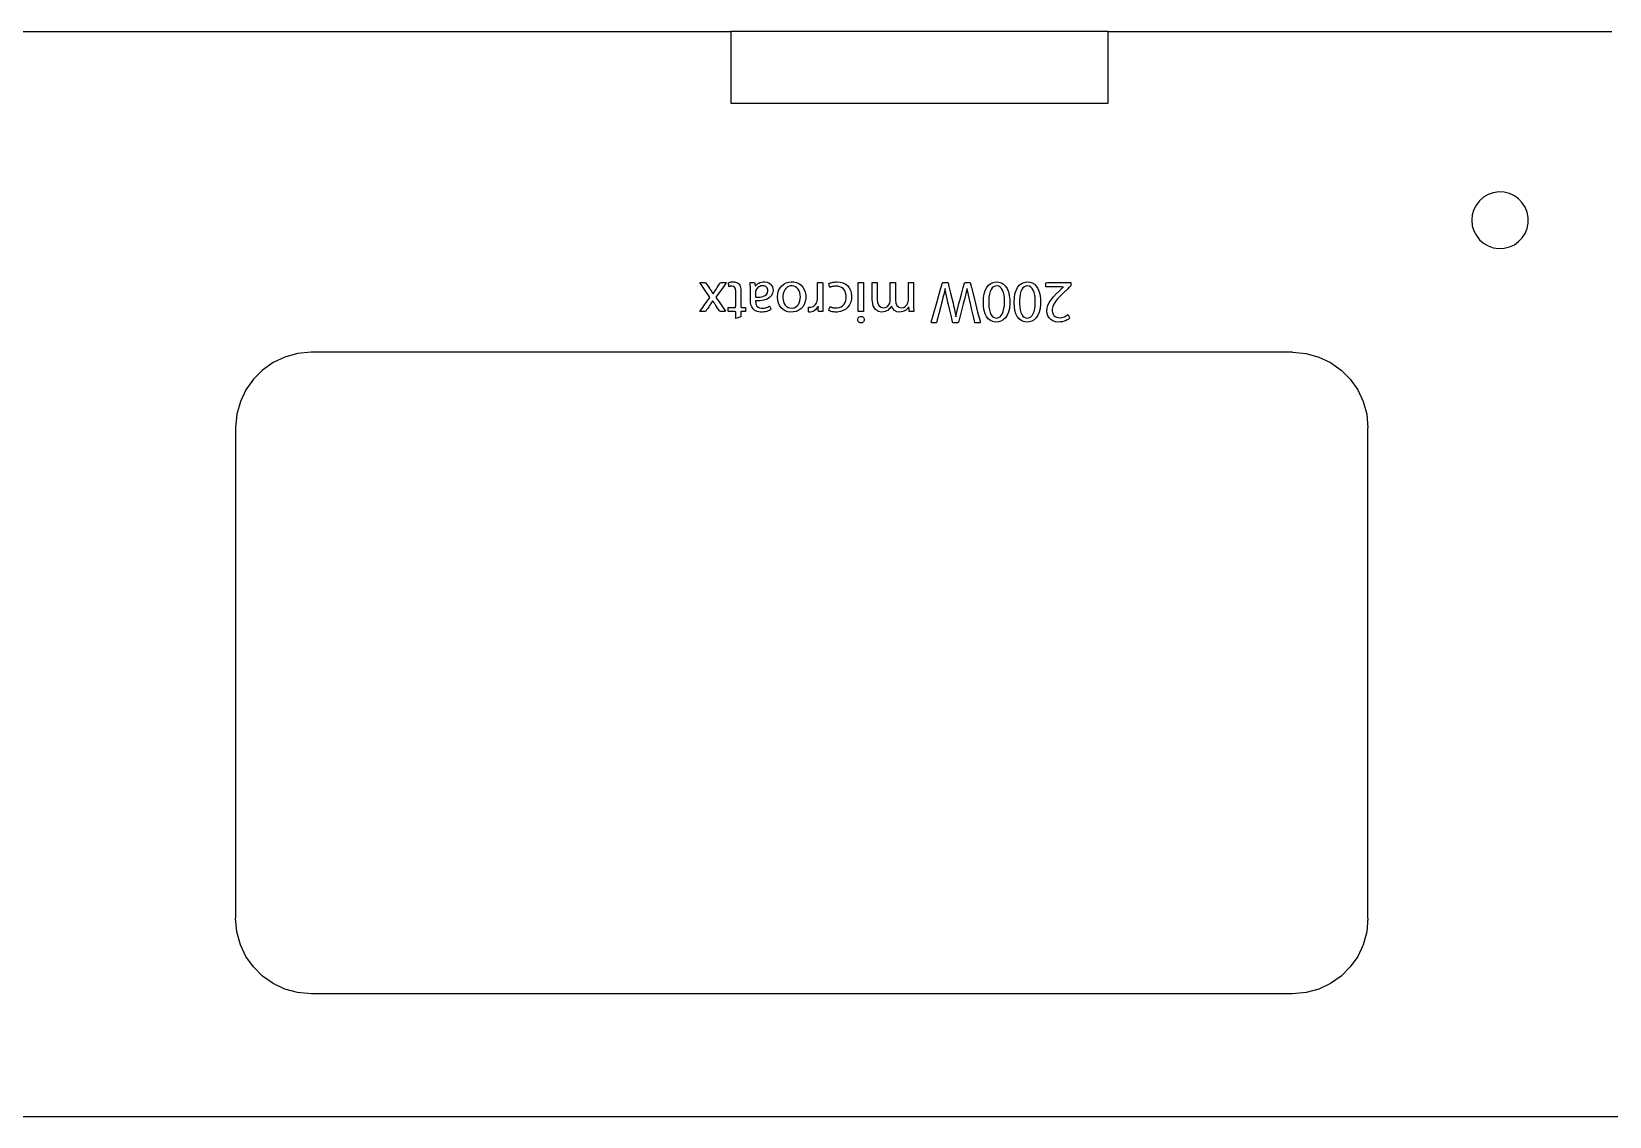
# Model space of a CAD drawing. Header units: metres. Extents: x 0 to 728, y 1000 to 1425.
# Drawn here: x 86.2 to 169.8, y 1247 to 1304.5 of the extents above; entities that cross this region are included whole.
import ezdxf

# ---------------------------------------------------------------- set-up
doc = ezdxf.new("R2010")
doc.units = ezdxf.units.M

msp = doc.modelspace()

# ---------------------------------------------------------------- linework, layer by layer
at = {"layer": 'COMPONENT1'}
for p, q in [((76.271, 1304.5), (123.222, 1304.5)), ((123.222, 1304.5), (123.222, 1300.7)), ((143.222, 1304.5), (123.222, 1304.5)), ((143.222, 1300.7), (143.222, 1304.5)), ((143.222, 1304.5), (169.9, 1304.5)), ((123.222, 1300.7), (143.222, 1300.7)), ((163.619, 1295.955), (163.351, 1295.86)), ((163.908, 1295.998), (163.619, 1295.955)), ((164.205, 1295.983), (163.908, 1295.998)), ((164.484, 1295.914), (164.205, 1295.983)), ((162.725, 1295.316), (162.594, 1295.067)), ((162.898, 1295.535), (162.725, 1295.316)), ((163.109, 1295.718), (162.898, 1295.535)), ((163.351, 1295.86), (163.109, 1295.718)), ((164.74, 1295.795), (164.484, 1295.914)), ((164.967, 1295.632), (164.74, 1295.795)), ((165.16, 1295.43), (164.967, 1295.632)), ((165.313, 1295.195), (165.16, 1295.43)), ((165.42, 1294.933), (165.313, 1295.195)), ((162.512, 1294.793), (162.483, 1294.5)), ((162.483, 1294.5), (162.512, 1294.206)), ((162.594, 1295.067), (162.512, 1294.793)), ((165.476, 1294.648), (165.42, 1294.933)), ((165.42, 1294.066), (165.476, 1294.351)), ((165.476, 1294.351), (165.476, 1294.648)), ((162.512, 1294.206), (162.594, 1293.932)), ((162.594, 1293.932), (162.725, 1293.683)), ((162.725, 1293.683), (162.898, 1293.464)), ((162.898, 1293.464), (163.109, 1293.281)), ((164.967, 1293.367), (165.16, 1293.569)), ((165.16, 1293.569), (165.313, 1293.804)), ((165.313, 1293.804), (165.42, 1294.066)), ((163.109, 1293.281), (163.351, 1293.139)), ((163.351, 1293.139), (163.619, 1293.044)), ((163.619, 1293.044), (163.908, 1293.001)), ((163.908, 1293.001), (164.205, 1293.016)), ((164.205, 1293.016), (164.484, 1293.085)), ((164.484, 1293.085), (164.74, 1293.204)), ((164.74, 1293.204), (164.967, 1293.367)), ((98.964, 1286.953), (98.406, 1286.559)), ((99.587, 1287.249), (98.964, 1286.953)), ((100.264, 1287.435), (99.587, 1287.249)), ((100.983, 1287.5), (100.264, 1287.435)), ((152.983, 1287.5), (100.983, 1287.5)), ((152.983, 1287.5), (153.702, 1287.435)), ((153.702, 1287.435), (154.379, 1287.249)), ((154.379, 1287.249), (155.002, 1286.953)), ((155.002, 1286.953), (155.56, 1286.559)), ((97.924, 1286.077), (97.529, 1285.518)), ((98.406, 1286.559), (97.924, 1286.077)), ((155.56, 1286.559), (156.043, 1286.077)), ((156.043, 1286.077), (156.437, 1285.518)), ((97.529, 1285.518), (97.233, 1284.895)), ((156.437, 1285.518), (156.733, 1284.895)), ((97.233, 1284.895), (97.048, 1284.219)), ((156.733, 1284.895), (156.919, 1284.219)), ((97.048, 1284.219), (96.983, 1283.5)), ((96.983, 1283.5), (96.983, 1257.5)), ((156.919, 1284.219), (156.983, 1283.5)), ((156.983, 1257.5), (156.983, 1283.5)), ((97.048, 1256.781), (96.983, 1257.5)), ((156.983, 1257.5), (156.919, 1256.781)), ((97.233, 1256.104), (97.048, 1256.781)), ((156.919, 1256.781), (156.733, 1256.104)), ((97.529, 1255.481), (97.233, 1256.104)), ((156.733, 1256.104), (156.437, 1255.481)), ((97.924, 1254.922), (97.529, 1255.481)), ((156.437, 1255.481), (156.043, 1254.922)), ((98.406, 1254.44), (97.924, 1254.922)), ((98.964, 1254.046), (98.406, 1254.44)), ((155.56, 1254.44), (155.002, 1254.046)), ((156.043, 1254.922), (155.56, 1254.44)), ((99.587, 1253.75), (98.964, 1254.046)), ((100.264, 1253.564), (99.587, 1253.75)), ((100.983, 1253.5), (100.264, 1253.564)), ((152.983, 1253.5), (100.983, 1253.5)), ((153.702, 1253.564), (152.983, 1253.5)), ((154.379, 1253.75), (153.702, 1253.564)), ((155.002, 1254.046), (154.379, 1253.75)), ((84.471, 1246.999), (302.001, 1246.999))]:
    msp.add_line(p, q, dxfattribs=at)
at = {"layer": 'COMPONENT7'}
for p, q in [((121.581, 1291.185), (121.632, 1291.2)), ((121.661, 1291.067), (121.581, 1291.185)), ((121.632, 1291.2), (121.71, 1291.2)), ((121.792, 1290.874), (121.661, 1291.067)), ((121.71, 1291.2), (121.793, 1291.2)), ((121.793, 1291.2), (121.859, 1291.2)), ((121.859, 1291.2), (121.886, 1291.2)), ((121.886, 1291.2), (121.905, 1291.17)), ((121.905, 1291.17), (121.953, 1291.097)), ((121.953, 1291.097), (122.014, 1291.006)), ((122.014, 1291.006), (122.071, 1290.92)), ((122.46, 1290.872), (122.502, 1290.937)), ((122.502, 1290.937), (122.559, 1291.027)), ((122.559, 1291.027), (122.617, 1291.116)), ((122.617, 1291.116), (122.658, 1291.181)), ((122.658, 1291.181), (122.708, 1291.2)), ((122.708, 1291.2), (122.779, 1291.2)), ((122.86, 1291.03), (122.722, 1290.831)), ((122.779, 1291.2), (122.861, 1291.2)), ((122.957, 1291.168), (122.86, 1291.03)), ((122.861, 1291.2), (122.934, 1291.2)), ((122.934, 1291.2), (122.975, 1291.2)), ((122.975, 1291.2), (122.957, 1291.168)), ((123.103, 1291.178), (123.13, 1291.206)), ((123.105, 1291.137), (123.103, 1291.178)), ((123.109, 1291.084), (123.105, 1291.137)), ((123.112, 1291.032), (123.109, 1291.084)), ((123.118, 1290.985), (123.112, 1291.032)), ((123.163, 1290.995), (123.118, 1290.985)), ((123.13, 1291.206), (123.165, 1291.215)), ((123.189, 1290.999), (123.163, 1290.995)), ((123.165, 1291.215), (123.206, 1291.223)), ((123.218, 1291.001), (123.189, 1290.999)), ((123.206, 1291.223), (123.25, 1291.229)), ((123.25, 1291.002), (123.218, 1291.001)), ((123.25, 1291.229), (123.3, 1291.233)), ((123.299, 1291.002), (123.25, 1291.002)), ((123.365, 1290.987), (123.299, 1291.002)), ((123.3, 1291.233), (123.354, 1291.235)), ((123.354, 1291.235), (123.417, 1291.23)), ((123.415, 1290.955), (123.365, 1290.987)), ((123.451, 1290.906), (123.415, 1290.955)), ((123.417, 1291.23), (123.476, 1291.219)), ((123.476, 1291.219), (123.53, 1291.201)), ((123.53, 1291.201), (123.579, 1291.176)), ((123.579, 1291.176), (123.621, 1291.146)), ((123.621, 1291.146), (123.658, 1291.109)), ((123.658, 1291.109), (123.692, 1291.06)), ((123.692, 1291.06), (123.718, 1291.001)), ((123.718, 1291.001), (123.738, 1290.935)), ((123.738, 1290.935), (123.751, 1290.86)), ((124.239, 1291.193), (124.28, 1291.2)), ((124.245, 1291.148), (124.239, 1291.193)), ((124.25, 1291.099), (124.245, 1291.148)), ((124.254, 1291.048), (124.25, 1291.099)), ((124.257, 1290.996), (124.254, 1291.048)), ((124.259, 1290.942), (124.257, 1290.996)), ((124.26, 1290.887), (124.259, 1290.942)), ((124.28, 1291.2), (124.327, 1291.2)), ((124.327, 1291.2), (124.379, 1291.2)), ((124.379, 1291.2), (124.429, 1291.2)), ((124.429, 1291.2), (124.468, 1291.2)), ((124.468, 1291.2), (124.493, 1291.172)), ((124.493, 1291.172), (124.496, 1291.137)), ((124.496, 1291.137), (124.501, 1291.097)), ((124.501, 1291.097), (124.506, 1291.058)), ((124.506, 1291.058), (124.509, 1291.026)), ((124.509, 1291.026), (124.537, 1291.028)), ((124.537, 1291.028), (124.582, 1291.076)), ((124.582, 1291.076), (124.635, 1291.121)), ((124.65, 1290.93), (124.611, 1290.89)), ((124.635, 1291.121), (124.697, 1291.16)), ((124.697, 1290.965), (124.65, 1290.93)), ((124.697, 1291.16), (124.766, 1291.193)), ((124.75, 1290.994), (124.697, 1290.965)), ((124.811, 1291.014), (124.75, 1290.994)), ((124.766, 1291.193), (124.843, 1291.217)), ((124.878, 1291.026), (124.811, 1291.014)), ((124.843, 1291.217), (124.927, 1291.231)), ((124.941, 1291.027), (124.878, 1291.026)), ((124.927, 1291.231), (125.028, 1291.234)), ((124.991, 1291.021), (124.941, 1291.027)), ((125.036, 1291.006), (124.991, 1291.021)), ((125.028, 1291.234), (125.144, 1291.215)), ((125.078, 1290.984), (125.036, 1291.006)), ((125.114, 1290.954), (125.078, 1290.984)), ((125.143, 1290.915), (125.114, 1290.954)), ((125.144, 1291.215), (125.243, 1291.174)), ((125.243, 1291.174), (125.323, 1291.116)), ((125.323, 1291.116), (125.385, 1291.045)), ((125.385, 1291.045), (125.429, 1290.962)), ((125.429, 1290.962), (125.454, 1290.873)), ((125.83, 1290.915), (125.924, 1291.027)), ((125.924, 1291.027), (126.035, 1291.115)), ((126.035, 1291.115), (126.159, 1291.178)), ((126.206, 1290.947), (126.135, 1290.884)), ((126.159, 1291.178), (126.29, 1291.217)), ((126.286, 1290.993), (126.206, 1290.947)), ((126.374, 1291.019), (126.286, 1290.993)), ((126.29, 1291.217), (126.424, 1291.234)), ((126.47, 1291.024), (126.374, 1291.019)), ((126.424, 1291.234), (126.568, 1291.227)), ((126.563, 1291.008), (126.47, 1291.024)), ((126.648, 1290.972), (126.563, 1291.008)), ((126.568, 1291.227), (126.706, 1291.195)), ((126.723, 1290.917), (126.648, 1290.972)), ((126.706, 1291.195), (126.833, 1291.138)), ((126.833, 1291.138), (126.944, 1291.057)), ((126.944, 1291.057), (127.038, 1290.955)), ((127.038, 1290.955), (127.112, 1290.832)), ((127.811, 1291.185), (127.834, 1291.2)), ((127.811, 1291.106), (127.811, 1291.185)), ((127.811, 1290.98), (127.811, 1291.106)), ((127.811, 1290.827), (127.811, 1290.98)), ((127.834, 1291.2), (127.874, 1291.2)), ((127.874, 1291.2), (127.925, 1291.2)), ((127.925, 1291.2), (127.979, 1291.2)), ((127.979, 1291.2), (128.03, 1291.2)), ((128.03, 1291.2), (128.068, 1291.2)), ((128.068, 1291.2), (128.09, 1291.175)), ((128.09, 1291.175), (128.09, 1291.069)), ((128.09, 1291.069), (128.09, 1290.902)), ((128.417, 1291.146), (128.448, 1291.159)), ((128.424, 1291.114), (128.417, 1291.146)), ((128.431, 1291.081), (128.424, 1291.114)), ((128.44, 1291.043), (128.431, 1291.081)), ((128.449, 1291.005), (128.44, 1291.043)), ((128.448, 1291.159), (128.486, 1291.174)), ((128.456, 1290.971), (128.449, 1291.005)), ((128.464, 1290.936), (128.456, 1290.971)), ((128.492, 1290.948), (128.464, 1290.936)), ((128.486, 1291.174), (128.532, 1291.189)), ((128.525, 1290.961), (128.492, 1290.948)), ((128.561, 1290.973), (128.525, 1290.961)), ((128.532, 1291.189), (128.585, 1291.203)), ((128.6, 1290.984), (128.561, 1290.973)), ((128.585, 1291.203), (128.643, 1291.215)), ((128.643, 1290.994), (128.6, 1290.984)), ((128.643, 1291.215), (128.707, 1291.225)), ((128.689, 1291.002), (128.643, 1290.994)), ((128.74, 1291.007), (128.689, 1291.002)), ((128.707, 1291.225), (128.777, 1291.232)), ((128.796, 1291.009), (128.74, 1291.007)), ((128.777, 1291.232), (128.851, 1291.235)), ((128.895, 1291.003), (128.796, 1291.009)), ((128.851, 1291.235), (129.007, 1291.223)), ((128.998, 1290.978), (128.895, 1291.003)), ((129.09, 1290.934), (128.998, 1290.978)), ((129.007, 1291.223), (129.156, 1291.185)), ((129.17, 1290.873), (129.09, 1290.934)), ((129.156, 1291.185), (129.288, 1291.121)), ((129.288, 1291.121), (129.4, 1291.034)), ((129.4, 1291.034), (129.491, 1290.925)), ((129.976, 1289.662), (129.976, 1291.2)), ((129.976, 1291.2), (130.255, 1291.2)), ((130.255, 1291.2), (130.255, 1289.662)), ((130.705, 1291.059), (130.705, 1291.2)), ((130.705, 1291.2), (130.748, 1291.2)), ((130.705, 1290.749), (130.705, 1291.059)), ((130.748, 1291.2), (130.842, 1291.2)), ((130.842, 1291.2), (130.936, 1291.2)), ((130.936, 1291.2), (130.979, 1291.2)), ((130.979, 1291.2), (130.979, 1291.064)), ((130.979, 1291.064), (130.979, 1290.766)), ((131.668, 1291.051), (131.668, 1291.2)), ((131.668, 1291.2), (131.711, 1291.2)), ((131.668, 1290.725), (131.668, 1291.051)), ((131.711, 1291.2), (131.804, 1291.2)), ((131.804, 1291.2), (131.898, 1291.2)), ((131.898, 1291.2), (131.941, 1291.2)), ((131.941, 1291.2), (131.941, 1291.056)), ((131.941, 1291.056), (131.941, 1290.739)), ((132.63, 1291.055), (132.63, 1291.2)), ((132.63, 1291.2), (132.673, 1291.2)), ((132.63, 1290.737), (132.63, 1291.055)), ((132.673, 1291.2), (132.767, 1291.2)), ((132.767, 1291.2), (132.861, 1291.2)), ((132.861, 1291.2), (132.903, 1291.2)), ((132.903, 1291.2), (132.903, 1291.024)), ((132.903, 1291.024), (132.903, 1290.639)), ((134.338, 1290.841), (134.437, 1291.19)), ((134.437, 1291.19), (134.464, 1291.2)), ((134.464, 1291.2), (134.541, 1291.2)), ((134.541, 1291.2), (134.635, 1291.2)), ((134.635, 1291.2), (134.709, 1291.2)), ((134.709, 1291.2), (134.731, 1291.188)), ((134.731, 1291.188), (134.78, 1290.986)), ((134.78, 1290.986), (134.863, 1290.642)), ((135.444, 1290.575), (135.541, 1290.93)), ((135.541, 1290.93), (135.606, 1291.168)), ((135.606, 1291.168), (135.626, 1291.2)), ((135.626, 1291.2), (135.692, 1291.2)), ((135.692, 1291.2), (135.785, 1291.2)), ((135.785, 1291.2), (135.868, 1291.2)), ((135.868, 1291.2), (135.904, 1291.2)), ((135.904, 1291.2), (135.971, 1290.934)), ((135.971, 1290.934), (136.126, 1290.321)), ((136.706, 1290.783), (136.782, 1290.936)), ((136.782, 1290.936), (136.879, 1291.059)), ((136.879, 1291.059), (136.995, 1291.15)), ((136.995, 1291.15), (137.13, 1291.208)), ((137.147, 1290.975), (137.072, 1290.913)), ((137.13, 1291.208), (137.282, 1291.234)), ((137.233, 1291.01), (137.147, 1290.975)), ((137.33, 1291.018), (137.233, 1291.01)), ((137.282, 1291.234), (137.429, 1291.225)), ((137.416, 1290.998), (137.33, 1291.018)), ((137.493, 1290.952), (137.416, 1290.998)), ((137.429, 1291.225), (137.561, 1291.184)), ((137.561, 1290.881), (137.493, 1290.952)), ((137.561, 1291.184), (137.678, 1291.111)), ((137.678, 1291.111), (137.78, 1291.007)), ((137.78, 1291.007), (137.866, 1290.873)), ((138.335, 1290.783), (138.411, 1290.936)), ((138.411, 1290.936), (138.508, 1291.059)), ((138.508, 1291.059), (138.624, 1291.15)), ((138.624, 1291.15), (138.758, 1291.208)), ((138.775, 1290.975), (138.701, 1290.913)), ((138.758, 1291.208), (138.911, 1291.234)), ((138.862, 1291.01), (138.775, 1290.975)), ((138.958, 1291.018), (138.862, 1291.01)), ((138.911, 1291.234), (139.058, 1291.225)), ((139.045, 1290.998), (138.958, 1291.018)), ((139.122, 1290.952), (139.045, 1290.998)), ((139.058, 1291.225), (139.19, 1291.184)), ((139.19, 1290.881), (139.122, 1290.952)), ((139.19, 1291.184), (139.307, 1291.111)), ((139.307, 1291.111), (139.409, 1291.007)), ((139.409, 1291.007), (139.494, 1290.873)), ((139.92, 1291.19), (140.01, 1291.2)), ((139.92, 1291.161), (139.92, 1291.19)), ((139.92, 1291.118), (139.92, 1291.161)), ((139.92, 1291.07), (139.92, 1291.118)), ((139.92, 1291.024), (139.92, 1291.07)), ((139.92, 1290.969), (139.92, 1291.024)), ((139.945, 1290.968), (139.92, 1290.969)), ((140.054, 1290.968), (139.945, 1290.968)), ((140.01, 1291.2), (140.204, 1291.2)), ((140.218, 1290.968), (140.054, 1290.968)), ((140.204, 1291.2), (140.46, 1291.2)), ((140.409, 1290.968), (140.218, 1290.968)), ((140.596, 1290.968), (140.409, 1290.968)), ((140.46, 1291.2), (140.735, 1291.2)), ((140.748, 1290.968), (140.596, 1290.968)), ((140.735, 1291.2), (140.985, 1291.2)), ((140.827, 1290.946), (140.748, 1290.968)), ((140.8, 1290.921), (140.827, 1290.946)), ((140.827, 1290.946), (140.844, 1290.965)), ((140.985, 1291.2), (141.167, 1291.2)), ((141.16, 1290.953), (141.115, 1290.909)), ((141.201, 1290.992), (141.16, 1290.953)), ((141.167, 1291.2), (141.237, 1291.2)), ((141.237, 1291.028), (141.201, 1290.992)), ((141.237, 1291.2), (141.237, 1291.167)), ((141.237, 1291.167), (141.237, 1291.134)), ((141.237, 1291.134), (141.237, 1291.098)), ((141.237, 1291.098), (141.237, 1291.065)), ((141.237, 1291.065), (141.237, 1291.028)), ((121.935, 1290.662), (121.792, 1290.874)), ((121.83, 1290.012), (121.968, 1290.206)), ((122.052, 1290.488), (121.935, 1290.662)), ((121.968, 1290.206), (122.072, 1290.355)), ((122.108, 1290.406), (122.052, 1290.488)), ((122.071, 1290.92), (122.108, 1290.863)), ((122.072, 1290.355), (122.108, 1290.406)), ((122.108, 1290.863), (122.129, 1290.832)), ((122.129, 1290.832), (122.16, 1290.785)), ((122.16, 1290.785), (122.19, 1290.737)), ((122.193, 1290.133), (122.165, 1290.088)), ((122.19, 1290.737), (122.219, 1290.689)), ((122.221, 1290.178), (122.193, 1290.133)), ((122.219, 1290.689), (122.248, 1290.641)), ((122.267, 1290.235), (122.221, 1290.178)), ((122.248, 1290.641), (122.276, 1290.592)), ((122.294, 1290.19), (122.267, 1290.235)), ((122.276, 1290.592), (122.323, 1290.652)), ((122.321, 1290.146), (122.294, 1290.19)), ((122.349, 1290.102), (122.321, 1290.146)), ((122.323, 1290.652), (122.351, 1290.699)), ((122.378, 1290.058), (122.349, 1290.102)), ((122.351, 1290.699), (122.379, 1290.746)), ((122.379, 1290.746), (122.409, 1290.794)), ((122.409, 1290.794), (122.441, 1290.842)), ((122.47, 1290.469), (122.433, 1290.414)), ((122.433, 1290.414), (122.486, 1290.337)), ((122.441, 1290.842), (122.46, 1290.872)), ((122.579, 1290.626), (122.47, 1290.469)), ((122.486, 1290.337), (122.601, 1290.172)), ((122.722, 1290.831), (122.579, 1290.626)), ((122.601, 1290.172), (122.739, 1289.971)), ((123.473, 1290.84), (123.451, 1290.906)), ((123.485, 1290.759), (123.473, 1290.84)), ((123.486, 1290.693), (123.485, 1290.759)), ((123.486, 1290.584), (123.486, 1290.693)), ((123.486, 1290.4), (123.486, 1290.584)), ((123.486, 1290.191), (123.486, 1290.4)), ((123.486, 1290.005), (123.486, 1290.191)), ((123.751, 1290.86), (123.758, 1290.777)), ((123.758, 1290.777), (123.759, 1290.708)), ((123.759, 1290.708), (123.759, 1290.61)), ((123.759, 1290.61), (123.759, 1290.431)), ((123.759, 1290.431), (123.759, 1290.219)), ((123.759, 1290.219), (123.759, 1290.026)), ((124.261, 1290.831), (124.26, 1290.887)), ((124.261, 1290.801), (124.261, 1290.831)), ((124.261, 1290.721), (124.261, 1290.801)), ((124.261, 1290.612), (124.261, 1290.721)), ((124.261, 1290.492), (124.261, 1290.612)), ((124.261, 1290.381), (124.261, 1290.492)), ((124.261, 1290.296), (124.261, 1290.381)), ((124.261, 1290.257), (124.261, 1290.296)), ((124.266, 1290.147), (124.261, 1290.257)), ((124.288, 1290.021), (124.266, 1290.147)), ((124.531, 1290.699), (124.53, 1290.666)), ((124.53, 1290.666), (124.53, 1290.635)), ((124.53, 1290.635), (124.53, 1290.592)), ((124.53, 1290.592), (124.53, 1290.544)), ((124.53, 1290.544), (124.53, 1290.496)), ((124.53, 1290.496), (124.53, 1290.455)), ((124.53, 1290.455), (124.53, 1290.415)), ((124.53, 1290.415), (124.643, 1290.416)), ((124.534, 1290.732), (124.531, 1290.699)), ((124.542, 1290.766), (124.534, 1290.732)), ((124.771, 1290.232), (124.537, 1290.221)), ((124.537, 1290.221), (124.537, 1290.192)), ((124.537, 1290.192), (124.539, 1290.141)), ((124.539, 1290.141), (124.548, 1290.077)), ((124.554, 1290.799), (124.542, 1290.766)), ((124.579, 1290.846), (124.554, 1290.799)), ((124.611, 1290.89), (124.579, 1290.846)), ((124.643, 1290.416), (124.755, 1290.424)), ((124.755, 1290.424), (124.863, 1290.441)), ((124.972, 1290.267), (124.771, 1290.232)), ((124.863, 1290.441), (124.961, 1290.47)), ((124.961, 1290.47), (125.046, 1290.513)), ((125.141, 1290.324), (124.972, 1290.267)), ((125.046, 1290.513), (125.114, 1290.57)), ((125.114, 1290.57), (125.161, 1290.645)), ((125.275, 1290.404), (125.141, 1290.324)), ((125.165, 1290.868), (125.143, 1290.915)), ((125.161, 1290.645), (125.181, 1290.74)), ((125.178, 1290.812), (125.165, 1290.868)), ((125.181, 1290.74), (125.178, 1290.812)), ((125.374, 1290.505), (125.275, 1290.404)), ((125.436, 1290.628), (125.374, 1290.505)), ((125.461, 1290.771), (125.436, 1290.628)), ((125.454, 1290.873), (125.461, 1290.771)), ((125.692, 1290.418), (125.709, 1290.611)), ((125.705, 1290.255), (125.692, 1290.418)), ((125.743, 1290.107), (125.705, 1290.255)), ((125.709, 1290.611), (125.756, 1290.776)), ((125.803, 1289.975), (125.743, 1290.107)), ((125.756, 1290.776), (125.83, 1290.915)), ((125.981, 1290.49), (125.98, 1290.38)), ((125.98, 1290.38), (125.992, 1290.282)), ((125.997, 1290.606), (125.981, 1290.49)), ((125.992, 1290.282), (126.016, 1290.184)), ((126.03, 1290.712), (125.997, 1290.606)), ((126.016, 1290.184), (126.054, 1290.091)), ((126.076, 1290.805), (126.03, 1290.712)), ((126.054, 1290.091), (126.106, 1290.006)), ((126.135, 1290.884), (126.076, 1290.805)), ((126.787, 1290.846), (126.723, 1290.917)), ((126.839, 1290.76), (126.787, 1290.846)), ((126.803, 1290.039), (126.85, 1290.128)), ((126.877, 1290.662), (126.839, 1290.76)), ((126.85, 1290.128), (126.883, 1290.226)), ((126.901, 1290.553), (126.877, 1290.662)), ((126.883, 1290.226), (126.903, 1290.329)), ((126.909, 1290.434), (126.901, 1290.553)), ((126.903, 1290.329), (126.909, 1290.434)), ((127.163, 1290.186), (127.108, 1290.039)), ((127.112, 1290.832), (127.164, 1290.69)), ((127.191, 1290.353), (127.163, 1290.186)), ((127.164, 1290.69), (127.191, 1290.53)), ((127.191, 1290.53), (127.191, 1290.353)), ((127.743, 1290.086), (127.775, 1290.155)), ((127.775, 1290.155), (127.797, 1290.231)), ((127.797, 1290.231), (127.803, 1290.262)), ((127.803, 1290.262), (127.807, 1290.294)), ((127.807, 1290.294), (127.809, 1290.329)), ((127.809, 1290.329), (127.81, 1290.364)), ((127.81, 1290.364), (127.811, 1290.424)), ((127.811, 1290.669), (127.811, 1290.827)), ((127.811, 1290.527), (127.811, 1290.669)), ((127.811, 1290.424), (127.811, 1290.527)), ((128.09, 1290.902), (128.09, 1290.703)), ((128.09, 1290.703), (128.09, 1290.499)), ((128.09, 1290.499), (128.09, 1290.319)), ((128.09, 1290.319), (128.09, 1290.191)), ((128.09, 1290.191), (128.09, 1290.142)), ((128.09, 1290.142), (128.09, 1290.073)), ((129.237, 1290.795), (129.17, 1290.873)), ((129.224, 1290.053), (129.278, 1290.142)), ((129.289, 1290.702), (129.237, 1290.795)), ((129.278, 1290.142), (129.316, 1290.243)), ((129.324, 1290.595), (129.289, 1290.702)), ((129.316, 1290.243), (129.337, 1290.353)), ((129.34, 1290.473), (129.324, 1290.595)), ((129.337, 1290.353), (129.34, 1290.473)), ((129.491, 1290.925), (129.56, 1290.796)), ((129.577, 1290.156), (129.513, 1290.014)), ((129.56, 1290.796), (129.604, 1290.648)), ((129.614, 1290.314), (129.577, 1290.156)), ((129.604, 1290.648), (129.623, 1290.485)), ((129.623, 1290.485), (129.614, 1290.314)), ((130.705, 1290.439), (130.705, 1290.749)), ((130.705, 1290.298), (130.705, 1290.439)), ((130.756, 1289.968), (130.705, 1290.298)), ((130.979, 1290.766), (130.979, 1290.468)), ((130.979, 1290.468), (130.979, 1290.333)), ((130.979, 1290.333), (130.999, 1290.133)), ((130.999, 1290.133), (131.062, 1289.984)), ((131.595, 1290.015), (131.646, 1290.11)), ((131.646, 1290.11), (131.654, 1290.142)), ((131.654, 1290.142), (131.662, 1290.177)), ((131.662, 1290.177), (131.666, 1290.213)), ((131.666, 1290.213), (131.668, 1290.25)), ((131.668, 1290.398), (131.668, 1290.725)), ((131.668, 1290.25), (131.668, 1290.398)), ((131.941, 1290.739), (131.941, 1290.423)), ((131.941, 1290.423), (131.941, 1290.279)), ((131.941, 1290.279), (131.961, 1290.11)), ((131.961, 1290.11), (132.021, 1289.977)), ((132.559, 1290.036), (132.608, 1290.139)), ((132.608, 1290.139), (132.618, 1290.17)), ((132.618, 1290.17), (132.625, 1290.204)), ((132.625, 1290.204), (132.629, 1290.239)), ((132.629, 1290.239), (132.63, 1290.275)), ((132.63, 1290.42), (132.63, 1290.737)), ((132.63, 1290.275), (132.63, 1290.42)), ((132.903, 1290.639), (132.903, 1290.254)), ((132.903, 1290.254), (132.903, 1290.079)), ((133.964, 1289.521), (134.154, 1290.194)), ((134.154, 1290.194), (134.338, 1290.841)), ((134.39, 1290.109), (134.33, 1289.878)), ((134.422, 1290.234), (134.39, 1290.109)), ((134.464, 1290.402), (134.422, 1290.234)), ((134.503, 1290.565), (134.464, 1290.402)), ((134.538, 1290.723), (134.503, 1290.565)), ((134.576, 1290.879), (134.538, 1290.723)), ((134.586, 1290.81), (134.576, 1290.879)), ((134.614, 1290.655), (134.586, 1290.81)), ((134.646, 1290.493), (134.614, 1290.655)), ((134.683, 1290.328), (134.646, 1290.493)), ((134.722, 1290.161), (134.683, 1290.328)), ((134.752, 1290.032), (134.722, 1290.161)), ((134.863, 1290.642), (134.947, 1290.298)), ((134.947, 1290.298), (134.996, 1290.096)), ((134.996, 1290.096), (135.029, 1289.958)), ((135.31, 1290.086), (135.354, 1290.247)), ((135.354, 1290.247), (135.444, 1290.575)), ((135.574, 1290.188), (135.541, 1290.065)), ((135.62, 1290.365), (135.574, 1290.188)), ((135.662, 1290.534), (135.62, 1290.365)), ((135.699, 1290.694), (135.662, 1290.534)), ((135.746, 1290.857), (135.699, 1290.694)), ((135.746, 1290.857), (135.741, 1290.882)), ((135.775, 1290.71), (135.746, 1290.857)), ((135.808, 1290.55), (135.775, 1290.71)), ((135.845, 1290.381), (135.808, 1290.55)), ((135.885, 1290.206), (135.845, 1290.381)), ((135.914, 1290.084), (135.885, 1290.206)), ((136.126, 1290.321), (136.301, 1289.633)), ((136.605, 1290.145), (136.616, 1290.387)), ((136.616, 1289.918), (136.605, 1290.145)), ((136.616, 1290.387), (136.65, 1290.599)), ((136.65, 1290.599), (136.706, 1290.783)), ((136.901, 1290.425), (136.889, 1290.252)), ((136.889, 1290.252), (136.889, 1290.067)), ((136.925, 1290.58), (136.901, 1290.425)), ((136.962, 1290.714), (136.925, 1290.58)), ((137.011, 1290.825), (136.962, 1290.714)), ((137.072, 1290.913), (137.011, 1290.825)), ((137.618, 1290.786), (137.561, 1290.881)), ((137.664, 1290.667), (137.618, 1290.786)), ((137.698, 1290.525), (137.664, 1290.667)), ((137.719, 1290.362), (137.698, 1290.525)), ((137.718, 1289.984), (137.726, 1290.177)), ((137.726, 1290.177), (137.719, 1290.362)), ((137.866, 1290.873), (137.932, 1290.709)), ((137.932, 1290.709), (137.979, 1290.516)), ((137.979, 1290.516), (138.004, 1290.294)), ((138.004, 1290.294), (138.005, 1290.051)), ((138.234, 1290.145), (138.245, 1290.387)), ((138.245, 1289.918), (138.234, 1290.145)), ((138.245, 1290.387), (138.279, 1290.599)), ((138.279, 1290.599), (138.335, 1290.783)), ((138.53, 1290.425), (138.518, 1290.252)), ((138.518, 1290.252), (138.518, 1290.067)), ((138.554, 1290.58), (138.53, 1290.425)), ((138.591, 1290.714), (138.554, 1290.58)), ((138.64, 1290.825), (138.591, 1290.714)), ((138.701, 1290.913), (138.64, 1290.825)), ((139.247, 1290.786), (139.19, 1290.881)), ((139.293, 1290.667), (139.247, 1290.786)), ((139.327, 1290.525), (139.293, 1290.667)), ((139.348, 1290.362), (139.327, 1290.525)), ((139.347, 1289.984), (139.355, 1290.177)), ((139.355, 1290.177), (139.348, 1290.362)), ((139.494, 1290.873), (139.561, 1290.709)), ((139.561, 1290.709), (139.608, 1290.516)), ((139.608, 1290.516), (139.633, 1290.294)), ((139.633, 1290.294), (139.634, 1290.051)), ((140.024, 1289.986), (140.095, 1290.135)), ((140.095, 1290.135), (140.194, 1290.283)), ((140.194, 1290.283), (140.317, 1290.435)), ((140.317, 1290.435), (140.463, 1290.592)), ((140.422, 1290.184), (140.335, 1290.049)), ((140.539, 1290.33), (140.422, 1290.184)), ((140.463, 1290.592), (140.63, 1290.759)), ((140.688, 1290.491), (140.539, 1290.33)), ((140.63, 1290.759), (140.686, 1290.813)), ((140.686, 1290.813), (140.705, 1290.831)), ((140.869, 1290.672), (140.688, 1290.491)), ((140.705, 1290.831), (140.734, 1290.858)), ((140.734, 1290.858), (140.768, 1290.89)), ((140.768, 1290.89), (140.8, 1290.921)), ((141.037, 1290.834), (140.869, 1290.672)), ((141.071, 1290.867), (141.037, 1290.834)), ((141.115, 1290.909), (141.071, 1290.867)), ((121.587, 1289.662), (121.605, 1289.692)), ((121.628, 1289.662), (121.587, 1289.662)), ((121.605, 1289.692), (121.697, 1289.823)), ((121.7, 1289.662), (121.628, 1289.662)), ((121.697, 1289.823), (121.83, 1290.012)), ((121.782, 1289.662), (121.7, 1289.662)), ((121.851, 1289.662), (121.782, 1289.662)), ((121.9, 1289.68), (121.851, 1289.662)), ((121.94, 1289.742), (121.9, 1289.68)), ((121.995, 1289.826), (121.94, 1289.742)), ((122.05, 1289.911), (121.995, 1289.826)), ((122.09, 1289.972), (122.05, 1289.911)), ((122.108, 1290), (122.09, 1289.972)), ((122.137, 1290.044), (122.108, 1290)), ((122.165, 1290.088), (122.137, 1290.044)), ((122.408, 1290.013), (122.378, 1290.058)), ((122.429, 1289.984), (122.408, 1290.013)), ((122.464, 1289.93), (122.429, 1289.984)), ((122.519, 1289.847), (122.464, 1289.93)), ((122.577, 1289.76), (122.519, 1289.847)), ((122.623, 1289.691), (122.577, 1289.76)), ((122.642, 1289.662), (122.623, 1289.691)), ((122.668, 1289.662), (122.642, 1289.662)), ((122.734, 1289.662), (122.668, 1289.662)), ((122.816, 1289.662), (122.734, 1289.662)), ((122.739, 1289.971), (122.866, 1289.789)), ((122.893, 1289.662), (122.816, 1289.662)), ((122.866, 1289.789), (122.943, 1289.676)), ((122.943, 1289.676), (122.893, 1289.662)), ((123.086, 1289.868), (123.14, 1289.875)), ((123.086, 1289.835), (123.086, 1289.868)), ((123.086, 1289.785), (123.086, 1289.835)), ((123.086, 1289.731), (123.086, 1289.785)), ((123.086, 1289.687), (123.086, 1289.731)), ((123.105, 1289.662), (123.086, 1289.687)), ((123.173, 1289.662), (123.105, 1289.662)), ((123.14, 1289.875), (123.227, 1289.875)), ((123.268, 1289.662), (123.173, 1289.662)), ((123.227, 1289.875), (123.328, 1289.875)), ((123.368, 1289.662), (123.268, 1289.662)), ((123.328, 1289.875), (123.419, 1289.875)), ((123.448, 1289.662), (123.368, 1289.662)), ((123.419, 1289.875), (123.477, 1289.875)), ((123.486, 1289.64), (123.448, 1289.662)), ((123.477, 1289.875), (123.486, 1290.005)), ((123.486, 1289.573), (123.486, 1289.64)), ((123.486, 1289.484), (123.486, 1289.573)), ((123.486, 1289.393), (123.486, 1289.484)), ((123.486, 1289.322), (123.486, 1289.393)), ((123.486, 1289.294), (123.486, 1289.322)), ((123.559, 1289.316), (123.486, 1289.294)), ((123.627, 1289.337), (123.559, 1289.316)), ((123.693, 1289.357), (123.627, 1289.337)), ((123.759, 1289.377), (123.693, 1289.357)), ((123.759, 1290.026), (123.759, 1289.899)), ((123.759, 1289.899), (123.794, 1289.875)), ((123.76, 1289.662), (123.759, 1289.601)), ((123.759, 1289.601), (123.759, 1289.532)), ((123.759, 1289.532), (123.759, 1289.461)), ((123.759, 1289.461), (123.759, 1289.404)), ((123.759, 1289.404), (123.759, 1289.377)), ((123.786, 1289.662), (123.76, 1289.662)), ((123.836, 1289.662), (123.786, 1289.662)), ((123.794, 1289.875), (123.847, 1289.875)), ((123.896, 1289.662), (123.836, 1289.662)), ((123.847, 1289.875), (123.907, 1289.875)), ((123.952, 1289.662), (123.896, 1289.662)), ((123.907, 1289.875), (123.96, 1289.875)), ((123.998, 1289.665), (123.952, 1289.662)), ((123.96, 1289.875), (123.993, 1289.875)), ((123.993, 1289.875), (123.998, 1289.84)), ((123.998, 1289.84), (123.998, 1289.791)), ((123.998, 1289.791), (123.998, 1289.737)), ((123.998, 1289.737), (123.998, 1289.691)), ((123.998, 1289.691), (123.998, 1289.665)), ((124.331, 1289.904), (124.288, 1290.021)), ((124.399, 1289.802), (124.331, 1289.904)), ((124.495, 1289.718), (124.399, 1289.802)), ((124.624, 1289.66), (124.495, 1289.718)), ((124.548, 1290.077), (124.569, 1290.011)), ((124.569, 1290.011), (124.606, 1289.949)), ((124.606, 1289.949), (124.662, 1289.895)), ((124.79, 1289.632), (124.624, 1289.66)), ((124.662, 1289.895), (124.742, 1289.856)), ((124.742, 1289.856), (124.85, 1289.838)), ((124.903, 1289.632), (124.79, 1289.632)), ((124.85, 1289.838), (124.93, 1289.838)), ((124.983, 1289.64), (124.903, 1289.632)), ((124.93, 1289.838), (124.991, 1289.844)), ((125.06, 1289.653), (124.983, 1289.64)), ((124.991, 1289.844), (125.052, 1289.854)), ((125.052, 1289.854), (125.111, 1289.869)), ((125.134, 1289.671), (125.06, 1289.653)), ((125.111, 1289.869), (125.167, 1289.888)), ((125.205, 1289.693), (125.134, 1289.671)), ((125.167, 1289.888), (125.22, 1289.912)), ((125.27, 1289.72), (125.205, 1289.693)), ((125.22, 1289.912), (125.27, 1289.939)), ((125.27, 1289.939), (125.297, 1289.928)), ((125.33, 1289.75), (125.27, 1289.72)), ((125.297, 1289.928), (125.308, 1289.896)), ((125.308, 1289.896), (125.321, 1289.858)), ((125.321, 1289.858), (125.334, 1289.819)), ((125.345, 1289.787), (125.33, 1289.75)), ((125.334, 1289.819), (125.345, 1289.787)), ((125.885, 1289.862), (125.803, 1289.975)), ((125.987, 1289.769), (125.885, 1289.862)), ((126.106, 1289.699), (125.987, 1289.769)), ((126.106, 1290.006), (126.173, 1289.935)), ((126.242, 1289.652), (126.106, 1289.699)), ((126.173, 1289.935), (126.255, 1289.881)), ((126.393, 1289.632), (126.242, 1289.652)), ((126.255, 1289.881), (126.354, 1289.848)), ((126.354, 1289.848), (126.468, 1289.841)), ((126.545, 1289.638), (126.393, 1289.632)), ((126.468, 1289.841), (126.575, 1289.86)), ((126.688, 1289.671), (126.545, 1289.638)), ((126.575, 1289.86), (126.666, 1289.902)), ((126.666, 1289.902), (126.742, 1289.963)), ((126.818, 1289.728), (126.688, 1289.671)), ((126.742, 1289.963), (126.803, 1290.039)), ((126.933, 1289.809), (126.818, 1289.728)), ((127.031, 1289.913), (126.933, 1289.809)), ((127.108, 1290.039), (127.031, 1289.913)), ((127.331, 1289.892), (127.367, 1289.896)), ((127.331, 1289.862), (127.331, 1289.892)), ((127.331, 1289.819), (127.331, 1289.862)), ((127.331, 1289.769), (127.331, 1289.819)), ((127.331, 1289.719), (127.331, 1289.769)), ((127.331, 1289.675), (127.331, 1289.719)), ((127.342, 1289.636), (127.331, 1289.675)), ((127.371, 1289.632), (127.342, 1289.636)), ((127.367, 1289.896), (127.404, 1289.894)), ((127.401, 1289.631), (127.371, 1289.632)), ((127.441, 1289.632), (127.401, 1289.631)), ((127.404, 1289.894), (127.461, 1289.896)), ((127.512, 1289.644), (127.441, 1289.632)), ((127.461, 1289.896), (127.532, 1289.91)), ((127.579, 1289.669), (127.512, 1289.644)), ((127.532, 1289.91), (127.596, 1289.936)), ((127.643, 1289.705), (127.579, 1289.669)), ((127.596, 1289.936), (127.653, 1289.976)), ((127.7, 1289.752), (127.643, 1289.705)), ((127.653, 1289.976), (127.702, 1290.026)), ((127.752, 1289.808), (127.7, 1289.752)), ((127.702, 1290.026), (127.743, 1290.086)), ((127.795, 1289.874), (127.752, 1289.808)), ((127.848, 1289.913), (127.795, 1289.874)), ((127.846, 1289.951), (127.848, 1289.913)), ((127.85, 1289.86), (127.848, 1289.913)), ((127.852, 1289.801), (127.85, 1289.86)), ((127.855, 1289.744), (127.852, 1289.801)), ((127.857, 1289.697), (127.855, 1289.744)), ((127.879, 1289.662), (127.857, 1289.697)), ((127.914, 1289.662), (127.879, 1289.662)), ((127.958, 1289.662), (127.914, 1289.662)), ((128.006, 1289.662), (127.958, 1289.662)), ((128.05, 1289.662), (128.006, 1289.662)), ((128.102, 1289.662), (128.05, 1289.662)), ((128.09, 1290.073), (128.091, 1290.006)), ((128.091, 1290.006), (128.092, 1289.941)), ((128.092, 1289.941), (128.093, 1289.879)), ((128.093, 1289.879), (128.095, 1289.818)), ((128.095, 1289.818), (128.097, 1289.759)), ((128.097, 1289.759), (128.1, 1289.701)), ((128.1, 1289.701), (128.102, 1289.662)), ((128.417, 1289.735), (128.426, 1289.765)), ((128.422, 1289.707), (128.417, 1289.735)), ((128.456, 1289.692), (128.422, 1289.707)), ((128.426, 1289.765), (128.437, 1289.802)), ((128.437, 1289.802), (128.449, 1289.841)), ((128.449, 1289.841), (128.459, 1289.878)), ((128.495, 1289.678), (128.456, 1289.692)), ((128.459, 1289.878), (128.468, 1289.907)), ((128.468, 1289.907), (128.515, 1289.907)), ((128.54, 1289.664), (128.495, 1289.678)), ((128.515, 1289.907), (128.547, 1289.894)), ((128.588, 1289.653), (128.54, 1289.664)), ((128.547, 1289.894), (128.582, 1289.882)), ((128.582, 1289.882), (128.622, 1289.872)), ((128.641, 1289.643), (128.588, 1289.653)), ((128.622, 1289.872), (128.665, 1289.863)), ((128.697, 1289.636), (128.641, 1289.643)), ((128.665, 1289.863), (128.713, 1289.857)), ((128.756, 1289.632), (128.697, 1289.636)), ((128.713, 1289.857), (128.765, 1289.854)), ((128.853, 1289.632), (128.756, 1289.632)), ((128.765, 1289.854), (128.849, 1289.855)), ((128.849, 1289.855), (128.966, 1289.876)), ((129.025, 1289.657), (128.853, 1289.632)), ((128.966, 1289.876), (129.068, 1289.917)), ((129.179, 1289.709), (129.025, 1289.657)), ((129.068, 1289.917), (129.154, 1289.977)), ((129.154, 1289.977), (129.224, 1290.053)), ((129.313, 1289.788), (129.179, 1289.709)), ((129.425, 1289.891), (129.313, 1289.788)), ((129.513, 1290.014), (129.425, 1289.891)), ((129.944, 1289.231), (129.947, 1289.264)), ((129.947, 1289.264), (129.956, 1289.296)), ((129.956, 1289.296), (129.969, 1289.324)), ((129.969, 1289.324), (129.989, 1289.349)), ((130.255, 1289.662), (129.976, 1289.662)), ((129.989, 1289.349), (130.013, 1289.37)), ((130.013, 1289.37), (130.041, 1289.386)), ((130.041, 1289.386), (130.075, 1289.397)), ((130.075, 1289.397), (130.112, 1289.402)), ((130.112, 1289.402), (130.149, 1289.4)), ((130.149, 1289.4), (130.182, 1289.392)), ((130.182, 1289.392), (130.211, 1289.379)), ((130.211, 1289.379), (130.236, 1289.36)), ((130.236, 1289.36), (130.257, 1289.337)), ((130.257, 1289.337), (130.273, 1289.31)), ((130.273, 1289.31), (130.284, 1289.28)), ((130.284, 1289.28), (130.29, 1289.248)), ((130.882, 1289.764), (130.756, 1289.968)), ((131.047, 1289.66), (130.882, 1289.764)), ((131.214, 1289.631), (131.047, 1289.66)), ((131.062, 1289.984), (131.166, 1289.891)), ((131.166, 1289.891), (131.312, 1289.86)), ((131.315, 1289.638), (131.214, 1289.631)), ((131.312, 1289.86), (131.425, 1289.88)), ((131.402, 1289.659), (131.315, 1289.638)), ((131.479, 1289.692), (131.402, 1289.659)), ((131.425, 1289.88), (131.521, 1289.935)), ((131.55, 1289.739), (131.479, 1289.692)), ((131.521, 1289.935), (131.595, 1290.015)), ((131.598, 1289.778), (131.55, 1289.739)), ((131.644, 1289.823), (131.598, 1289.778)), ((131.687, 1289.877), (131.644, 1289.823)), ((131.731, 1289.939), (131.687, 1289.877)), ((131.798, 1289.814), (131.731, 1289.939)), ((131.895, 1289.717), (131.798, 1289.814)), ((132.018, 1289.653), (131.895, 1289.717)), ((132.163, 1289.631), (132.018, 1289.653)), ((132.021, 1289.977), (132.122, 1289.891)), ((132.122, 1289.891), (132.262, 1289.86)), ((132.336, 1289.654), (132.163, 1289.631)), ((132.262, 1289.86), (132.382, 1289.883)), ((132.471, 1289.717), (132.336, 1289.654)), ((132.382, 1289.883), (132.482, 1289.947)), ((132.573, 1289.808), (132.471, 1289.717)), ((132.482, 1289.947), (132.559, 1290.036)), ((132.659, 1289.913), (132.573, 1289.808)), ((132.661, 1289.874), (132.659, 1289.913)), ((132.665, 1289.788), (132.661, 1289.874)), ((132.669, 1289.702), (132.665, 1289.788)), ((132.671, 1289.662), (132.669, 1289.702)), ((132.71, 1289.662), (132.671, 1289.662)), ((132.794, 1289.662), (132.71, 1289.662)), ((132.878, 1289.662), (132.794, 1289.662)), ((132.916, 1289.662), (132.878, 1289.662)), ((132.903, 1290.079), (132.904, 1289.963)), ((132.904, 1289.963), (132.907, 1289.857)), ((132.907, 1289.857), (132.911, 1289.758)), ((132.911, 1289.758), (132.916, 1289.662)), ((133.844, 1289.098), (133.964, 1289.521)), ((134.24, 1289.534), (134.156, 1289.216)), ((134.33, 1289.878), (134.24, 1289.534)), ((134.824, 1289.731), (134.752, 1290.032)), ((134.909, 1289.38), (134.824, 1289.731)), ((134.972, 1289.117), (134.909, 1289.38)), ((135.029, 1289.958), (135.065, 1289.797)), ((135.065, 1289.797), (135.096, 1289.647)), ((135.096, 1289.647), (135.121, 1289.503)), ((135.121, 1289.503), (135.138, 1289.386)), ((135.138, 1289.386), (135.16, 1289.476)), ((135.16, 1289.476), (135.189, 1289.618)), ((135.189, 1289.618), (135.224, 1289.767)), ((135.224, 1289.767), (135.265, 1289.926)), ((135.265, 1289.926), (135.31, 1290.086)), ((135.375, 1289.439), (135.299, 1289.151)), ((135.468, 1289.79), (135.375, 1289.439)), ((135.541, 1290.065), (135.468, 1289.79)), ((135.975, 1289.822), (135.914, 1290.084)), ((136.058, 1289.472), (135.975, 1289.822)), ((136.128, 1289.172), (136.058, 1289.472)), ((136.301, 1289.633), (136.425, 1289.144)), ((136.648, 1289.716), (136.616, 1289.918)), ((136.701, 1289.541), (136.648, 1289.716)), ((136.774, 1289.393), (136.701, 1289.541)), ((136.866, 1289.274), (136.774, 1289.393)), ((136.976, 1289.184), (136.866, 1289.274)), ((136.889, 1290.067), (136.9, 1289.899)), ((136.9, 1289.899), (136.924, 1289.748)), ((136.924, 1289.748), (136.959, 1289.618)), ((136.959, 1289.618), (137.007, 1289.508)), ((137.007, 1289.508), (137.068, 1289.421)), ((137.068, 1289.421), (137.143, 1289.36)), ((137.143, 1289.36), (137.231, 1289.324)), ((137.231, 1289.324), (137.329, 1289.317)), ((137.329, 1289.317), (137.412, 1289.337)), ((137.412, 1289.337), (137.488, 1289.382)), ((137.488, 1289.382), (137.555, 1289.453)), ((137.555, 1289.453), (137.614, 1289.549)), ((137.614, 1289.549), (137.661, 1289.67)), ((137.661, 1289.67), (137.696, 1289.815)), ((137.769, 1289.329), (137.661, 1289.224)), ((137.696, 1289.815), (137.718, 1289.984)), ((137.86, 1289.465), (137.769, 1289.329)), ((137.931, 1289.631), (137.86, 1289.465)), ((137.98, 1289.826), (137.931, 1289.631)), ((138.005, 1290.051), (137.98, 1289.826)), ((138.277, 1289.716), (138.245, 1289.918)), ((138.33, 1289.541), (138.277, 1289.716)), ((138.403, 1289.393), (138.33, 1289.541)), ((138.495, 1289.274), (138.403, 1289.393)), ((138.605, 1289.184), (138.495, 1289.274)), ((138.518, 1290.067), (138.529, 1289.899)), ((138.529, 1289.899), (138.552, 1289.748)), ((138.552, 1289.748), (138.588, 1289.618)), ((138.588, 1289.618), (138.636, 1289.508)), ((138.636, 1289.508), (138.697, 1289.421)), ((138.697, 1289.421), (138.772, 1289.36)), ((138.772, 1289.36), (138.86, 1289.324)), ((138.86, 1289.324), (138.957, 1289.317)), ((138.957, 1289.317), (139.041, 1289.337)), ((139.041, 1289.337), (139.117, 1289.382)), ((139.117, 1289.382), (139.184, 1289.453)), ((139.184, 1289.453), (139.242, 1289.549)), ((139.242, 1289.549), (139.29, 1289.67)), ((139.29, 1289.67), (139.325, 1289.815)), ((139.398, 1289.329), (139.29, 1289.224)), ((139.325, 1289.815), (139.347, 1289.984)), ((139.489, 1289.465), (139.398, 1289.329)), ((139.559, 1289.631), (139.489, 1289.465)), ((139.609, 1289.826), (139.559, 1289.631)), ((139.634, 1290.051), (139.609, 1289.826)), ((139.971, 1289.683), (139.982, 1289.835)), ((139.985, 1289.559), (139.971, 1289.683)), ((139.982, 1289.835), (140.024, 1289.986)), ((140.023, 1289.441), (139.985, 1289.559)), ((140.085, 1289.332), (140.023, 1289.441)), ((140.173, 1289.238), (140.085, 1289.332)), ((140.279, 1289.919), (140.252, 1289.791)), ((140.252, 1289.791), (140.252, 1289.686)), ((140.252, 1289.686), (140.265, 1289.601)), ((140.265, 1289.601), (140.293, 1289.524)), ((140.335, 1290.049), (140.279, 1289.919)), ((140.293, 1289.524), (140.338, 1289.455)), ((140.338, 1289.455), (140.4, 1289.399)), ((140.4, 1289.399), (140.482, 1289.358)), ((140.482, 1289.358), (140.586, 1289.336)), ((140.586, 1289.336), (140.69, 1289.333)), ((140.69, 1289.333), (140.765, 1289.343)), ((140.765, 1289.343), (140.835, 1289.361)), ((140.835, 1289.361), (140.901, 1289.386)), ((140.901, 1289.386), (140.961, 1289.416)), ((140.961, 1289.416), (141.016, 1289.449)), ((141.016, 1289.449), (141.064, 1289.483)), ((141.112, 1289.256), (141.041, 1289.213)), ((141.064, 1289.483), (141.095, 1289.506)), ((141.095, 1289.506), (141.116, 1289.459)), ((141.18, 1289.318), (141.112, 1289.256)), ((141.116, 1289.459), (141.134, 1289.42)), ((141.134, 1289.42), (141.152, 1289.379)), ((141.152, 1289.379), (141.169, 1289.343)), ((141.169, 1289.343), (141.18, 1289.318)), ((129.947, 1289.196), (129.944, 1289.231)), ((129.956, 1289.164), (129.947, 1289.196)), ((129.97, 1289.135), (129.956, 1289.164)), ((129.989, 1289.109), (129.97, 1289.135)), ((130.013, 1289.088), (129.989, 1289.109)), ((130.04, 1289.072), (130.013, 1289.088)), ((130.072, 1289.061), (130.04, 1289.072)), ((130.107, 1289.056), (130.072, 1289.061)), ((130.143, 1289.058), (130.107, 1289.056)), ((130.177, 1289.066), (130.143, 1289.058)), ((130.207, 1289.08), (130.177, 1289.066)), ((130.234, 1289.099), (130.207, 1289.08)), ((130.255, 1289.123), (130.234, 1289.099)), ((130.272, 1289.15), (130.255, 1289.123)), ((130.284, 1289.181), (130.272, 1289.15)), ((130.29, 1289.213), (130.284, 1289.181)), ((130.29, 1289.248), (130.29, 1289.213)), ((133.848, 1289.059), (133.844, 1289.098)), ((133.916, 1289.059), (133.848, 1289.059)), ((134.008, 1289.059), (133.916, 1289.059)), ((134.086, 1289.059), (134.008, 1289.059)), ((134.116, 1289.06), (134.086, 1289.059)), ((134.156, 1289.216), (134.116, 1289.06)), ((134.991, 1289.059), (134.972, 1289.117)), ((135.048, 1289.059), (134.991, 1289.059)), ((135.139, 1289.059), (135.048, 1289.059)), ((135.226, 1289.059), (135.139, 1289.059)), ((135.273, 1289.059), (135.226, 1289.059)), ((135.299, 1289.151), (135.273, 1289.059)), ((136.155, 1289.059), (136.128, 1289.172)), ((136.197, 1289.059), (136.155, 1289.059)), ((136.283, 1289.059), (136.197, 1289.059)), ((136.376, 1289.059), (136.283, 1289.059)), ((136.438, 1289.059), (136.376, 1289.059)), ((136.425, 1289.144), (136.438, 1289.059)), ((137.104, 1289.127), (136.976, 1289.184)), ((137.249, 1289.101), (137.104, 1289.127)), ((137.399, 1289.11), (137.249, 1289.101)), ((137.537, 1289.151), (137.399, 1289.11)), ((137.661, 1289.224), (137.537, 1289.151)), ((138.733, 1289.127), (138.605, 1289.184)), ((138.878, 1289.101), (138.733, 1289.127)), ((139.028, 1289.11), (138.878, 1289.101)), ((139.166, 1289.151), (139.028, 1289.11)), ((139.29, 1289.224), (139.166, 1289.151)), ((140.288, 1289.165), (140.173, 1289.238)), ((140.431, 1289.117), (140.288, 1289.165)), ((140.602, 1289.1), (140.431, 1289.117)), ((140.699, 1289.106), (140.602, 1289.1)), ((140.792, 1289.121), (140.699, 1289.106)), ((140.881, 1289.144), (140.792, 1289.121)), ((140.964, 1289.175), (140.881, 1289.144)), ((141.041, 1289.213), (140.964, 1289.175))]:
    msp.add_line(p, q, dxfattribs=at)

doc.saveas('drawing.dxf')
